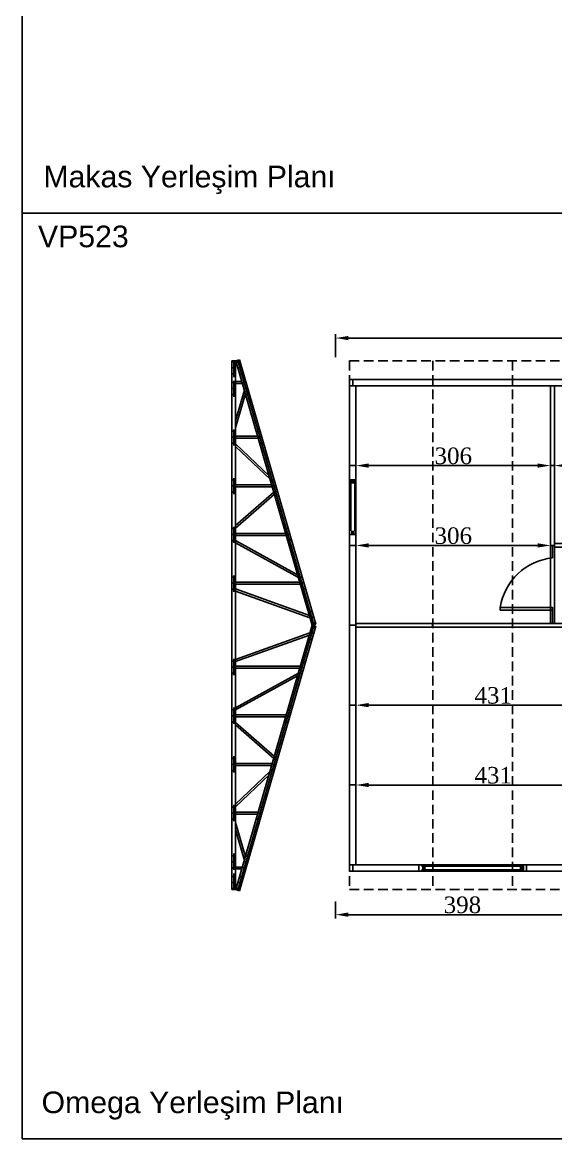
# Model space of a CAD drawing. Header units: millimetres. Extents: x 202729 to 220821, y -210537 to -202962.
# Drawn here: x 207779 to 208617, y -207501 to -205746 of the extents above; entities that cross this region are included whole.
import ezdxf

# ---------------------------------------------------------------- set-up
doc = ezdxf.new("R2010")
doc.units = ezdxf.units.MM
doc.header["$MEASUREMENT"] = 0
doc.linetypes.add('DASHED', pattern=[0.75, 0.5, -0.25])
for name, color, linetype in [('Block1', 255, 'Continuous'), ('DUVAR', 7, 'Continuous'), ('KAPI-PEN', 3, 'Continuous'), ('PANO', 11, 'Continuous'), ('ZEMİN', 191, 'Continuous'), ('ÖLÇÜLENDİRME', 121, 'Continuous')]:
    doc.layers.add(name, color=color, linetype=linetype)
doc.styles.add('133', font='times.ttf')
doc.styles.get("Standard").update_dxf_attribs({"font": 'arial.ttf'})
doc.dimstyles.new('MAKAS', dxfattribs={"dimscale": 20, "dimtxt": 1.3, "dimasz": 1, "dimexe": 0.3, "dimexo": 0.3, "dimgap": 0.1, "dimtad": 1, "dimrnd": 1, "dimzin": 12, "dimdsep": 46, "dimlunit": 6, "dimtxsty": '133', "dimcen": 0.8, "dimdle": 0.0005, "dimclrd": 4, "dimclre": 6, "dimclrt": 2, "dimazin": 3, "dimtfac": 1, "dimtmove": 0, "dimatfit": 2, "dimldrblk": 'DOTSMALL', "dimfxl": 0, "dimtolj": 1, "dimtzin": 0, "dimarcsym": 0})

# ---------------------------------------------------------------- blocks, each defined once
blk = doc.blocks.new('110')
blk.add_lwpolyline([(74265.2, -40100.5), (74265.2, -40226), (74275.2, -40226), (74275.2, -40100.5)], close=True)
blk = doc.blocks.new('jyt')
at = {"layer": 'PANO', "color": 1}
for p, q in [((-19934.2, -6827.4), (-19934.2, -6747.4)), ((-19928.2, -6827.4), (-19928.2, -6747.4))]:
    blk.add_line(p, q, dxfattribs=at)
for points in [[(-19926.2, -6747.4), (-19936.2, -6747.4)], [(-19926.2, -6833.4), (-19936.2, -6833.4)]]:
    blk.add_lwpolyline(points, dxfattribs=at)
for points in [[(-19928.2, -6747.4), (-19928.2, -6753.4), (-19934.2, -6747.4), (-19934.2, -6753.4)], [(-19928.2, -6833.4), (-19928.2, -6827.4), (-19934.2, -6833.4), (-19934.2, -6827.4)]]:
    blk.add_solid(points, dxfattribs=at)
blk = doc.blocks.new('gfj')
at = {"layer": 'Block1', "color": 1}
for p, q in [((-3418.2, -20535), (-3418.2, -20533)), ((-3418.2, -20541), (-3418.2, -20543))]:
    blk.add_line(p, q, dxfattribs=at)
at = {"layer": 'PANO', "color": 1}
for p, q in [((-3418.2, -20535), (-3258.7, -20535)), ((-3418.2, -20541), (-3258.7, -20541))]:
    blk.add_line(p, q, dxfattribs=at)
blk.add_lwpolyline([(-3258.7, -20543), (-3258.7, -20533)], dxfattribs=at)
for points in [[(-3418.2, -20541), (-3412.2, -20541), (-3418.2, -20535), (-3412.2, -20535)], [(-3258.7, -20541), (-3264.7, -20541), (-3258.7, -20535), (-3264.7, -20535)]]:
    blk.add_solid(points, dxfattribs=at)
blk = doc.blocks.new('D')
blk.add_lwpolyline([(69161.3, -39614.6), (69286.8, -39614.6), (69286.8, -39608.6), (69161.3, -39608.6)], close=True)
blk = doc.blocks.new('*D7373')
at = {"layer": 'Defpoints', "color": 0}
for p in [(209328.9, -206242.2), (208270.9, -206278.2), (209328.9, -206278.2)]:
    blk.add_point(p, dxfattribs=at)
at = {"layer": 'DUVAR', "color": 6, "lineweight": -2}
for p, q in [((208270.9, -206272.2), (208270.9, -206236.2)), ((209328.9, -206272.2), (209328.9, -206236.2))]:
    blk.add_line(p, q, dxfattribs=at)
at = {"layer": 'DUVAR', "color": 4, "lineweight": -2}
blk.add_line((208290.9, -206242.2), (209308.9, -206242.2), dxfattribs=at)
at = {"layer": 'DUVAR', "color": 4}
for points in [[(208290.9, -206238.9), (208290.9, -206245.6), (208270.9, -206242.2)], [(209308.9, -206245.6), (209308.9, -206238.9), (209328.9, -206242.2)]]:
    blk.add_solid(points, dxfattribs=at)
at = {"layer": 'DUVAR', "color": 2, "insert": (208799.9, -206227), "char_height": 26, "attachment_point": 5, "style": '133'}
blk.add_mtext('\\A1;1.058', dxfattribs=at)
blk = doc.blocks.new('_DotSmall')
at = {"color": 0, "linetype": 'ByBlock', "const_width": 0.5}
blk.add_lwpolyline([(-0.0625, 0, 1), (0.0625, 0, 1)], format="xyb", close=True, dxfattribs=at)
blk = doc.blocks.new('*D7375')
at = {"layer": 'Defpoints', "color": 0}
for p in [(208270.9, -207121.7), (208669.4, -207121.7), (208270.9, -207148.5)]:
    blk.add_point(p, dxfattribs=at)
at = {"layer": 'DUVAR', "color": 6, "lineweight": -2}
for p, q in [((208270.9, -207127.7), (208270.9, -207154.5)), ((208669.4, -207127.7), (208669.4, -207154.5))]:
    blk.add_line(p, q, dxfattribs=at)
at = {"layer": 'DUVAR', "color": 4, "lineweight": -2}
blk.add_line((208649.4, -207148.5), (208290.9, -207148.5), dxfattribs=at)
at = {"layer": 'DUVAR', "color": 4}
for points in [[(208290.9, -207145.1), (208290.9, -207151.8), (208270.9, -207148.5)], [(208649.4, -207151.8), (208649.4, -207145.1), (208669.4, -207148.5)]]:
    blk.add_solid(points, dxfattribs=at)
at = {"layer": 'DUVAR', "color": 2, "insert": (208470.1, -207133.2), "char_height": 26, "attachment_point": 5, "style": '133'}
blk.add_mtext('\\A1;398', dxfattribs=at)
blk = doc.blocks.new('*D7379')
at = {"layer": 'Defpoints', "color": 0}
for p in [(208302.9, -206442.7), (208302.9, -206442.7), (208608.6, -206442.7)]:
    blk.add_point(p, dxfattribs=at)
at = {"layer": 'DUVAR', "color": 6, "lineweight": -2}
for p, q in [((208302.9, -206448.7), (208302.9, -206448.7)), ((208608.6, -206448.7), (208608.6, -206448.7))]:
    blk.add_line(p, q, dxfattribs=at)
at = {"layer": 'DUVAR', "color": 4, "lineweight": -2}
blk.add_line((208588.6, -206442.7), (208322.9, -206442.7), dxfattribs=at)
at = {"layer": 'DUVAR', "color": 4}
for points in [[(208322.9, -206439.3), (208322.9, -206446), (208302.9, -206442.7)], [(208588.6, -206446), (208588.6, -206439.3), (208608.6, -206442.7)]]:
    blk.add_solid(points, dxfattribs=at)
at = {"layer": 'DUVAR', "color": 2, "insert": (208455.8, -206427.5), "char_height": 26, "attachment_point": 5, "style": '133'}
blk.add_mtext('\\A1;306', dxfattribs=at)
blk = doc.blocks.new('*D7380')
at = {"layer": 'Defpoints', "color": 0}
for p in [(208302.9, -206568.2), (208302.9, -206568.2), (208608.6, -206568.2)]:
    blk.add_point(p, dxfattribs=at)
at = {"layer": 'DUVAR', "color": 6, "lineweight": -2}
for p, q in [((208302.9, -206574.2), (208302.9, -206574.2)), ((208608.6, -206574.2), (208608.6, -206574.2))]:
    blk.add_line(p, q, dxfattribs=at)
at = {"layer": 'DUVAR', "color": 4, "lineweight": -2}
blk.add_line((208588.6, -206568.2), (208322.9, -206568.2), dxfattribs=at)
at = {"layer": 'DUVAR', "color": 4}
for points in [[(208322.9, -206564.8), (208322.9, -206571.5), (208302.9, -206568.2)], [(208588.6, -206571.5), (208588.6, -206564.8), (208608.6, -206568.2)]]:
    blk.add_solid(points, dxfattribs=at)
at = {"layer": 'DUVAR', "color": 2, "insert": (208455.8, -206553), "char_height": 26, "attachment_point": 5, "style": '133'}
blk.add_mtext('\\A1;306', dxfattribs=at)
blk = doc.blocks.new('*D7381')
at = {"layer": 'Defpoints', "color": 0}
for p in [(208302.9, -206819.2), (208302.9, -206819.2), (208734.1, -206819.2)]:
    blk.add_point(p, dxfattribs=at)
at = {"layer": 'DUVAR', "color": 6, "lineweight": -2}
for p, q in [((208302.9, -206825.2), (208302.9, -206825.2)), ((208734.1, -206825.2), (208734.1, -206825.2))]:
    blk.add_line(p, q, dxfattribs=at)
at = {"layer": 'DUVAR', "color": 4, "lineweight": -2}
blk.add_line((208714.1, -206819.2), (208322.9, -206819.2), dxfattribs=at)
at = {"layer": 'DUVAR', "color": 4}
for points in [[(208322.9, -206815.8), (208322.9, -206822.5), (208302.9, -206819.2)], [(208714.1, -206822.5), (208714.1, -206815.8), (208734.1, -206819.2)]]:
    blk.add_solid(points, dxfattribs=at)
at = {"layer": 'DUVAR', "color": 2, "insert": (208518.5, -206804), "char_height": 26, "attachment_point": 5, "style": '133'}
blk.add_mtext('\\A1;431', dxfattribs=at)
blk = doc.blocks.new('*D7382')
at = {"layer": 'Defpoints', "color": 0}
for p in [(208302.9, -206944.7), (208302.9, -206944.7), (208734.1, -206944.7)]:
    blk.add_point(p, dxfattribs=at)
at = {"layer": 'DUVAR', "color": 6, "lineweight": -2}
for p, q in [((208302.9, -206950.7), (208302.9, -206950.7)), ((208734.1, -206950.7), (208734.1, -206950.7))]:
    blk.add_line(p, q, dxfattribs=at)
at = {"layer": 'DUVAR', "color": 4, "lineweight": -2}
blk.add_line((208714.1, -206944.7), (208322.9, -206944.7), dxfattribs=at)
at = {"layer": 'DUVAR', "color": 4}
for points in [[(208322.9, -206941.3), (208322.9, -206948), (208302.9, -206944.7)], [(208714.1, -206948), (208714.1, -206941.3), (208734.1, -206944.7)]]:
    blk.add_solid(points, dxfattribs=at)
at = {"layer": 'DUVAR', "color": 2, "insert": (208518.5, -206929.5), "char_height": 26, "attachment_point": 5, "style": '133'}
blk.add_mtext('\\A1;431', dxfattribs=at)
blk = doc.blocks.new('*D7383')
at = {"layer": 'Defpoints', "color": 0}
for p in [(208614.6, -206442.7), (208614.6, -206442.7), (208796.9, -206442.7)]:
    blk.add_point(p, dxfattribs=at)
at = {"layer": 'DUVAR', "color": 6, "lineweight": -2}
for p, q in [((208614.6, -206448.7), (208614.6, -206448.7)), ((208796.9, -206448.7), (208796.9, -206448.7))]:
    blk.add_line(p, q, dxfattribs=at)
at = {"layer": 'DUVAR', "color": 4, "lineweight": -2}
blk.add_line((208776.9, -206442.7), (208634.6, -206442.7), dxfattribs=at)
at = {"layer": 'DUVAR', "color": 4}
for points in [[(208634.6, -206439.3), (208634.6, -206446), (208614.6, -206442.7)], [(208776.9, -206446), (208776.9, -206439.3), (208796.9, -206442.7)]]:
    blk.add_solid(points, dxfattribs=at)
at = {"layer": 'DUVAR', "color": 2, "insert": (208705.8, -206427.5), "char_height": 26, "attachment_point": 5, "style": '133'}
blk.add_mtext('\\A1;182', dxfattribs=at)

msp = doc.modelspace()

# ---------------------------------------------------------------- linework, layer by layer
at = {"color": 2}
for points in [[(209922.706, -206045.924), (207778.624, -206045.924), (207778.624, -204591.282), (209922.706, -204591.282)], [(209922.706, -207500.565), (207778.624, -207500.565), (207778.624, -206045.924), (209922.706, -206045.924)]]:
    msp.add_lwpolyline(points, close=True, dxfattribs=at)
for points in [[(208292.893, -206568.15), (208292.893, -206442.65), (208302.893, -206442.65), (208302.893, -206568.15)], [(208292.893, -206568.15), (208292.893, -206442.65), (208302.893, -206442.65), (208302.893, -206568.15)], [(208292.893, -206568.15), (208292.893, -206442.65), (208302.893, -206442.65), (208302.893, -206568.15)], [(208302.893, -206568.15), (208302.893, -206442.65), (208292.893, -206442.65), (208292.893, -206568.15)], [(208608.643, -206442.65), (208608.643, -206568.15), (208614.643, -206568.15), (208614.643, -206442.65)], [(208614.643, -206571.15), (208674.393, -206571.15), (208674.393, -206565.15), (208614.643, -206565.15)], [(208608.643, -206690.65), (208608.643, -206568.15), (208614.643, -206568.15), (208614.643, -206690.65)], [(208608.643, -206690.65), (208608.643, -206568.15), (208614.643, -206568.15), (208614.643, -206690.65)], [(208614.643, -206568.15), (208614.643, -206690.65), (208608.643, -206690.65), (208608.643, -206568.15)], [(208302.893, -206696.65), (208423.393, -206696.65), (208423.393, -206690.65), (208302.893, -206690.65)], [(208297.893, -207080.15), (208401.643, -207080.15), (208401.643, -207070.15), (208297.893, -207070.15)], [(208570.643, -207070.15), (208401.643, -207070.15), (208401.643, -207080.15), (208570.643, -207080.15)], [(208570.643, -207080.15), (208674.393, -207080.15), (208674.393, -207070.15), (208570.643, -207070.15)]]:
    msp.add_lwpolyline(points, close=True)
at = {"layer": 'Block1', "color": 1}
for p, q in [((208107.824, -206278.15), (208107.824, -206693.65)), ((208113.824, -206278.15), (208107.824, -206278.15)), ((208113.824, -206278.15), (208113.824, -206693.65)), ((208113.824, -206278.15), (208114.27, -206278.15)), ((208113.824, -206281.15), (208115.134, -206281.15)), ((208120.035, -206276.489), (208114.27, -206278.15)), ((208234.012, -206693.65), (208114.27, -206278.15)), ((208239.777, -206691.989), (208120.035, -206276.489)), ((208123.636, -206310.65), (208113.824, -206310.65)), ((208124.5, -206313.65), (208113.824, -206313.65)), ((208127.489, -206324.021), (208113.824, -206372.484)), ((208129.064, -206329.488), (208113.824, -206383.538)), ((208113.824, -206396.65), (208148.42, -206396.65)), ((208113.824, -206399.65), (208149.284, -206399.65)), ((208113.824, -206408.442), (208166.256, -206458.542)), ((208113.824, -206412.591), (208167.907, -206464.268)), ((208170.466, -206473.15), (208113.824, -206473.15)), ((208171.331, -206476.15), (208113.824, -206476.15)), ((208173.701, -206484.375), (208113.824, -206537.015)), ((208174.62, -206487.562), (208113.824, -206541.01)), ((208113.824, -206549.65), (208192.513, -206549.65)), ((208113.824, -206552.65), (208193.377, -206552.65)), ((208113.824, -206560.595), (208211.181, -206614.429)), ((208113.824, -206564.023), (208212.357, -206618.507)), ((208214.559, -206626.15), (208113.824, -206626.15)), ((208215.424, -206629.15), (208113.824, -206629.15)), ((208107.824, -207109.15), (208107.824, -206693.65)), ((208113.824, -207109.15), (208113.824, -206693.65)), ((208234.012, -206693.65), (208114.27, -207109.15)), ((208239.777, -206695.312), (208120.035, -207110.812)), ((208234.012, -206693.65), (208239.777, -206691.989)), ((208234.012, -206693.65), (208239.777, -206695.312)), ((208215.424, -206758.15), (208113.824, -206758.15)), ((208214.559, -206761.15), (208113.824, -206761.15)), ((208113.824, -206823.277), (208212.357, -206768.793)), ((208113.824, -206826.705), (208211.181, -206772.871)), ((208113.824, -206834.65), (208193.377, -206834.65)), ((208113.824, -206837.65), (208192.513, -206837.65)), ((208174.62, -206899.738), (208113.824, -206846.29)), ((208173.701, -206902.925), (208113.824, -206850.285)), ((208171.331, -206911.15), (208113.824, -206911.15)), ((208170.466, -206914.15), (208113.824, -206914.15)), ((208113.824, -206974.709), (208167.907, -206923.032)), ((208113.824, -206978.858), (208166.256, -206928.759)), ((208113.824, -206987.65), (208149.284, -206987.65)), ((208113.824, -206990.65), (208148.42, -206990.65)), ((208129.064, -207057.812), (208113.824, -207003.762)), ((208127.489, -207063.279), (208113.824, -207014.817)), ((208124.5, -207073.65), (208113.824, -207073.65)), ((208123.636, -207076.65), (208113.824, -207076.65)), ((208113.824, -207106.15), (208115.134, -207106.15)), ((208113.824, -207109.15), (208107.824, -207109.15)), ((208113.824, -207109.15), (208114.27, -207109.15)), ((208120.035, -207110.812), (208114.27, -207109.15))]:
    msp.add_line(p, q, dxfattribs=at)
at = {"layer": 'Block1', "color": 2}
for p, q in [((208113.824, -206279.65), (208107.824, -206279.65)), ((208120.707, -206278.819), (208114.941, -206280.481)), ((208236.895, -206692.819), (208117.152, -206277.319)), ((208113.824, -206289.15), (208107.824, -206289.15)), ((208113.824, -206298.65), (208107.824, -206298.65)), ((208123.337, -206287.948), (208117.572, -206289.609)), ((208125.968, -206297.076), (208120.203, -206298.738)), ((208113.824, -206312.15), (208107.824, -206312.15)), ((208130.073, -206311.319), (208124.307, -206312.981)), ((208113.824, -206321.65), (208107.824, -206321.65)), ((208113.824, -206331.15), (208107.824, -206331.15)), ((208132.703, -206320.448), (208126.938, -206322.109)), ((208135.334, -206329.576), (208129.569, -206331.238)), ((208113.824, -206388.65), (208107.824, -206388.65)), ((208152.226, -206388.191), (208146.461, -206389.852)), ((208113.824, -206398.15), (208107.824, -206398.15)), ((208154.857, -206397.319), (208149.092, -206398.981)), ((208157.488, -206406.448), (208151.722, -206408.109)), ((208113.824, -206407.65), (208107.824, -206407.65)), ((208113.824, -206465.15), (208107.824, -206465.15)), ((208113.824, -206474.65), (208107.824, -206474.65)), ((208174.273, -206464.691), (208168.507, -206466.352)), ((208176.903, -206473.819), (208171.138, -206475.481)), ((208113.824, -206484.15), (208107.824, -206484.15)), ((208179.534, -206482.948), (208173.769, -206484.609)), ((208113.824, -206541.65), (208107.824, -206541.65)), ((208196.319, -206541.191), (208190.554, -206542.852)), ((208113.824, -206551.15), (208107.824, -206551.15)), ((208113.824, -206560.65), (208107.824, -206560.65)), ((208198.95, -206550.319), (208193.184, -206551.981)), ((208201.581, -206559.448), (208195.815, -206561.109)), ((208218.366, -206617.691), (208212.6, -206619.352)), ((208113.824, -206618.15), (208107.824, -206618.15)), ((208113.824, -206627.65), (208107.824, -206627.65)), ((208220.996, -206626.819), (208215.231, -206628.481)), ((208113.824, -206637.15), (208107.824, -206637.15)), ((208223.627, -206635.948), (208217.862, -206637.609)), ((208233.844, -206671.401), (208228.079, -206673.062)), ((208236.475, -206680.529), (208230.71, -206682.191)), ((208236.895, -206694.481), (208117.152, -207109.981)), ((208236.475, -206706.771), (208230.71, -206705.109)), ((208239.106, -206689.658), (208233.34, -206691.319)), ((208239.106, -206697.642), (208233.34, -206695.981)), ((208233.844, -206715.899), (208228.079, -206714.238)), ((208113.824, -206750.15), (208107.824, -206750.15)), ((208223.627, -206751.353), (208217.862, -206749.691)), ((208113.824, -206759.65), (208107.824, -206759.65)), ((208113.824, -206769.15), (208107.824, -206769.15)), ((208218.366, -206769.61), (208212.6, -206767.948)), ((208220.996, -206760.481), (208215.231, -206758.82)), ((208113.824, -206826.65), (208107.824, -206826.65)), ((208201.581, -206827.852), (208195.815, -206826.191)), ((208113.824, -206836.15), (208107.824, -206836.15)), ((208113.824, -206845.65), (208107.824, -206845.65)), ((208196.319, -206846.109), (208190.554, -206844.448)), ((208198.95, -206836.981), (208193.184, -206835.319)), ((208113.824, -206903.15), (208107.824, -206903.15)), ((208113.824, -206912.65), (208107.824, -206912.65)), ((208176.903, -206913.481), (208171.138, -206911.819)), ((208179.534, -206904.352), (208173.769, -206902.691)), ((208113.824, -206922.15), (208107.824, -206922.15)), ((208174.273, -206922.609), (208168.507, -206920.948)), ((208113.824, -206979.65), (208107.824, -206979.65)), ((208157.488, -206980.852), (208151.722, -206979.191)), ((208113.824, -206989.15), (208107.824, -206989.15)), ((208113.824, -206998.65), (208107.824, -206998.65)), ((208152.226, -206999.109), (208146.461, -206997.448)), ((208154.857, -206989.981), (208149.092, -206988.319)), ((208113.824, -207056.15), (208107.824, -207056.15)), ((208135.334, -207057.724), (208129.569, -207056.062)), ((208113.824, -207065.65), (208107.824, -207065.65)), ((208132.703, -207066.852), (208126.938, -207065.191)), ((208113.824, -207075.15), (208107.824, -207075.15)), ((208113.824, -207088.65), (208107.824, -207088.65)), ((208125.968, -207090.224), (208120.203, -207088.562)), ((208130.073, -207075.981), (208124.307, -207074.319)), ((208113.824, -207098.15), (208107.824, -207098.15)), ((208113.824, -207107.65), (208107.824, -207107.65)), ((208120.707, -207108.481), (208114.941, -207106.819)), ((208123.337, -207099.352), (208117.572, -207097.691))]:
    msp.add_line(p, q, dxfattribs=at)
at = {"layer": 'Block1', "color": 1, "linetype": 'DASHED', "ltscale": 30}
for p, q in [((208292.893, -206278.15), (208292.893, -207109.15)), ((208292.893, -206278.15), (209306.893, -206278.15)), ((208423.393, -206278.15), (208423.393, -207109.15)), ((208548.893, -206278.15), (208548.893, -207109.15)), ((208292.893, -207109.15), (208640.393, -207109.15))]:
    msp.add_line(p, q, dxfattribs=at)
at = {"layer": 'Block1', "color": 1}
for centre, radius in [((208110.824, -206279.65), 0.8), ((208110.824, -206279.65), 0.4), ((208117.824, -206279.65), 0.8), ((208117.824, -206279.65), 0.4), ((208110.824, -206289.15), 0.8), ((208110.824, -206298.65), 0.8), ((208110.824, -206289.15), 0.4), ((208110.824, -206298.65), 0.4), ((208120.455, -206288.779), 0.8), ((208120.455, -206288.779), 0.4), ((208123.085, -206297.907), 0.8), ((208123.085, -206297.907), 0.4), ((208110.824, -206312.15), 0.8), ((208110.824, -206312.15), 0.4), ((208127.19, -206312.15), 0.8), ((208127.19, -206312.15), 0.4), ((208110.824, -206321.65), 0.8), ((208110.824, -206331.15), 0.8), ((208110.824, -206321.65), 0.4), ((208110.824, -206331.15), 0.4), ((208129.821, -206321.279), 0.8), ((208129.821, -206321.279), 0.4), ((208132.451, -206330.407), 0.8), ((208132.452, -206330.407), 0.4), ((208110.824, -206388.65), 0.8), ((208110.824, -206388.65), 0.4), ((208149.344, -206389.022), 0.8), ((208149.344, -206389.022), 0.4), ((208110.824, -206398.15), 0.8), ((208110.824, -206407.65), 0.8), ((208110.824, -206398.15), 0.4), ((208110.824, -206407.65), 0.4), ((208151.974, -206398.15), 0.8), ((208151.974, -206398.15), 0.4), ((208154.605, -206407.279), 0.8), ((208154.605, -206407.279), 0.4), ((208110.824, -206465.15), 0.8), ((208110.824, -206474.65), 0.8), ((208110.824, -206465.15), 0.4), ((208110.824, -206474.65), 0.4), ((208171.39, -206465.521), 0.8), ((208171.39, -206465.521), 0.4), ((208174.021, -206474.65), 0.8), ((208174.021, -206474.65), 0.4), ((208110.824, -206484.15), 0.8), ((208110.824, -206484.15), 0.4), ((208176.651, -206483.778), 0.8), ((208176.651, -206483.778), 0.4), ((208110.824, -206541.65), 0.8), ((208110.824, -206541.65), 0.4), ((208193.436, -206542.021), 0.8), ((208193.436, -206542.021), 0.4), ((208110.824, -206551.15), 0.8), ((208110.824, -206560.65), 0.8), ((208110.824, -206551.15), 0.4), ((208110.824, -206560.65), 0.4), ((208196.067, -206551.15), 0.8), ((208196.067, -206551.15), 0.4), ((208198.698, -206560.278), 0.8), ((208198.698, -206560.278), 0.4), ((208110.824, -206618.15), 0.8), ((208110.824, -206618.15), 0.4), ((208215.483, -206618.521), 0.8), ((208110.824, -206627.65), 0.8), ((208110.824, -206627.65), 0.4), ((208215.483, -206618.521), 0.4), ((208218.114, -206627.65), 0.8), ((208218.114, -206627.65), 0.4), ((208110.824, -206637.15), 0.8), ((208110.824, -206637.15), 0.4), ((208220.744, -206636.778), 0.8), ((208220.744, -206636.778), 0.4), ((208230.962, -206672.232), 0.8), ((208230.962, -206672.232), 0.4), ((208233.592, -206681.36), 0.8), ((208233.592, -206681.36), 0.4), ((208233.592, -206705.94), 0.8), ((208233.592, -206705.94), 0.4), ((208236.223, -206690.489), 0.8), ((208236.223, -206696.812), 0.8), ((208236.223, -206690.489), 0.4), ((208236.223, -206696.812), 0.4), ((208230.962, -206715.069), 0.8), ((208230.962, -206715.069), 0.4), ((208110.824, -206750.15), 0.8), ((208110.824, -206750.15), 0.4), ((208220.744, -206750.522), 0.8), ((208220.744, -206750.522), 0.4), ((208110.824, -206759.65), 0.8), ((208110.824, -206769.15), 0.8), ((208110.824, -206759.65), 0.4), ((208110.824, -206769.15), 0.4), ((208215.483, -206768.779), 0.8), ((208215.483, -206768.779), 0.4), ((208218.114, -206759.65), 0.8), ((208218.114, -206759.65), 0.4), ((208110.824, -206826.65), 0.8), ((208110.824, -206826.65), 0.4), ((208198.698, -206827.022), 0.8), ((208198.698, -206827.022), 0.4), ((208110.824, -206836.15), 0.8), ((208110.824, -206845.65), 0.8), ((208110.824, -206836.15), 0.4), ((208110.824, -206845.65), 0.4), ((208193.436, -206845.279), 0.8), ((208193.436, -206845.279), 0.4), ((208196.067, -206836.15), 0.8), ((208196.067, -206836.15), 0.4), ((208110.824, -206903.15), 0.8), ((208110.824, -206912.65), 0.8), ((208110.824, -206903.15), 0.4), ((208110.824, -206912.65), 0.4), ((208174.021, -206912.65), 0.8), ((208174.021, -206912.65), 0.4), ((208176.651, -206903.522), 0.8), ((208176.651, -206903.522), 0.4), ((208110.824, -206922.15), 0.8), ((208110.824, -206922.15), 0.4), ((208171.39, -206921.779), 0.8), ((208171.39, -206921.779), 0.4), ((208110.824, -206979.65), 0.8), ((208110.824, -206979.65), 0.4), ((208154.605, -206980.022), 0.8), ((208154.605, -206980.022), 0.4), ((208110.824, -206989.15), 0.8), ((208110.824, -206998.65), 0.8), ((208110.824, -206989.15), 0.4), ((208110.824, -206998.65), 0.4), ((208149.344, -206998.279), 0.8), ((208149.344, -206998.279), 0.4), ((208151.974, -206989.15), 0.8), ((208151.974, -206989.15), 0.4), ((208110.824, -207056.15), 0.8), ((208110.824, -207056.15), 0.4), ((208132.451, -207056.893), 0.8), ((208110.824, -207065.65), 0.8), ((208110.824, -207065.65), 0.4), ((208129.821, -207066.022), 0.8), ((208129.821, -207066.022), 0.4), ((208132.452, -207056.893), 0.4), ((208110.824, -207075.15), 0.8), ((208110.824, -207088.65), 0.8), ((208110.824, -207075.15), 0.4), ((208110.824, -207088.65), 0.4), ((208123.085, -207089.393), 0.8), ((208123.085, -207089.393), 0.4), ((208127.19, -207075.15), 0.8), ((208127.19, -207075.15), 0.4), ((208110.824, -207098.15), 0.8), ((208110.824, -207107.65), 0.8), ((208110.824, -207098.15), 0.4), ((208110.824, -207107.65), 0.4), ((208117.824, -207107.65), 0.8), ((208117.824, -207107.65), 0.4), ((208120.455, -207098.522), 0.8), ((208120.455, -207098.522), 0.4)]:
    msp.add_circle(centre, radius, dxfattribs=at)
at = {"layer": 'DUVAR', "color": 1}
for points in [[(208297.893, -206307.15), (208292.893, -206307.15), (208292.893, -206317.15), (208297.893, -206317.15)], [(208297.893, -207070.15), (208292.893, -207070.15), (208292.893, -207080.15), (208297.893, -207080.15)]]:
    msp.add_lwpolyline(points, close=True, dxfattribs=at)
at = {"layer": 'KAPI-PEN'}
for points in [[(208611.643, -206587.65), (208611.643, -206568.15)], [(208611.643, -206690.65), (208611.643, -206665.65)]]:
    msp.add_lwpolyline(points, dxfattribs=at)
msp.add_lwpolyline([(208611.643, -206587.65, 0.34104855), (208529.643, -206665.65), (208611.643, -206665.65), (208611.643, -206669.65), (208529.643, -206669.65), (208529.643, -206665.65)], format="xyb", dxfattribs=at)
at = {"layer": 'ZEMİN', "color": 1}
for p, q in [((208113.824, -206636.636), (208229.596, -206678.327)), ((208113.824, -206639.825), (208230.621, -206681.884)), ((208113.824, -206747.476), (208230.621, -206705.416)), ((208113.824, -206750.664), (208229.596, -206708.974))]:
    msp.add_line(p, q, dxfattribs=at)
at = {"layer": 'ÖLÇÜLENDİRME', "color": 2, "ltscale": 0.5}
for p, q in [((208110.824, -206303.529), (208110.824, -206278.15)), ((208110.824, -206334.837), (208110.824, -206309.459)), ((208110.824, -206411.337), (208110.824, -206385.959)), ((208110.824, -206487.837), (208110.824, -206462.459)), ((208110.824, -206564.337), (208110.824, -206538.959)), ((208110.824, -206640.837), (208110.824, -206615.459)), ((208110.824, -206746.463), (208110.824, -206771.842)), ((208110.824, -206822.963), (208110.824, -206848.342)), ((208110.824, -206899.463), (208110.824, -206924.842)), ((208110.824, -206975.963), (208110.824, -207001.342)), ((208110.824, -207052.463), (208110.824, -207077.841)), ((208110.824, -207083.772), (208110.824, -207109.15))]:
    msp.add_line(p, q, dxfattribs=at)

# ---------------------------------------------------------------- block references
at = {"xscale": -1}
for p, rotation in [((134027.662, -246543.151), 180), ((168197.392, -132041.918), 89.9999999999999), ((168322.892, -132041.918), 89.9999999999999), ((168448.392, -132041.918), 89.99999999999987), ((134027.662, -246794.151), 180), ((134027.662, -246919.651), 180), ((134027.662, -247045.151), 180), ((134027.662, -247170.651), 180)]:
    msp.add_blockref('110', p, dxfattribs=dict(at, rotation=rotation))
at = {"rotation": 270}
msp.add_blockref('D', (248223.218, -137155.818), dxfattribs=at)
for p in [(139262.061, -167082.075), (139387.561, -167082.075)]:
    msp.add_blockref('D', p)
at = {"layer": 'Block1', "color": 0}
msp.add_blockref('jyt', (228229.047, -199717.689), dxfattribs=at)
at = {"layer": 'Block1', "color": 1, "xscale": -1, "rotation": 180}
msp.add_blockref('gfj', (211824.637, -227613.107), dxfattribs=at)

# ---------------------------------------------------------------- texts
at = {"linetype": 'Continuous', "lineweight": 25}
for s, height, p in [('Makas Yerleşim Planı', 34.00273, (207811.705, -206005.379)), ('VP523', 34.0027, (207803.213, -206099.477)), ('Omega Yerleşim Planı', 34.00273, (207808.835, -207460.472))]:
    msp.add_text(s, height=height, dxfattribs=at).set_placement(p)

# ---------------------------------------------------------------- dimensions: what is measured, and where the dimension line sits
at = {"layer": 'DUVAR', "color": 1}
for p1, p2, distance, picture, middle in [((208270.893, -206278.15), (209328.893, -206278.15), 35.918, '*D7373', (208799.893, -206226.998)), ((208608.643, -206442.65), (208302.893, -206442.65), 0, '*D7379', (208455.768, -206427.455)), ((208796.893, -206442.65), (208614.643, -206442.65), 0, '*D7383', (208705.768, -206427.455)), ((208608.643, -206568.15), (208302.893, -206568.15), 0, '*D7380', (208455.768, -206552.955)), ((208734.143, -206819.15), (208302.893, -206819.15), 0, '*D7381', (208518.518, -206803.955)), ((208734.143, -206944.65), (208302.893, -206944.65), 0, '*D7382', (208518.518, -206929.455)), ((208669.393, -207121.667), (208270.893, -207121.667), 26.797, '*D7375', (208470.143, -207133.229))]:
    dim = msp.add_aligned_dim(p1=p1, p2=p2, distance=distance, dimstyle='MAKAS', dxfattribs=at)
    dim.commit()
    dim.dimension.update_dxf_attribs({"geometry": picture, "text_midpoint": middle})

doc.saveas('drawing.dxf')
